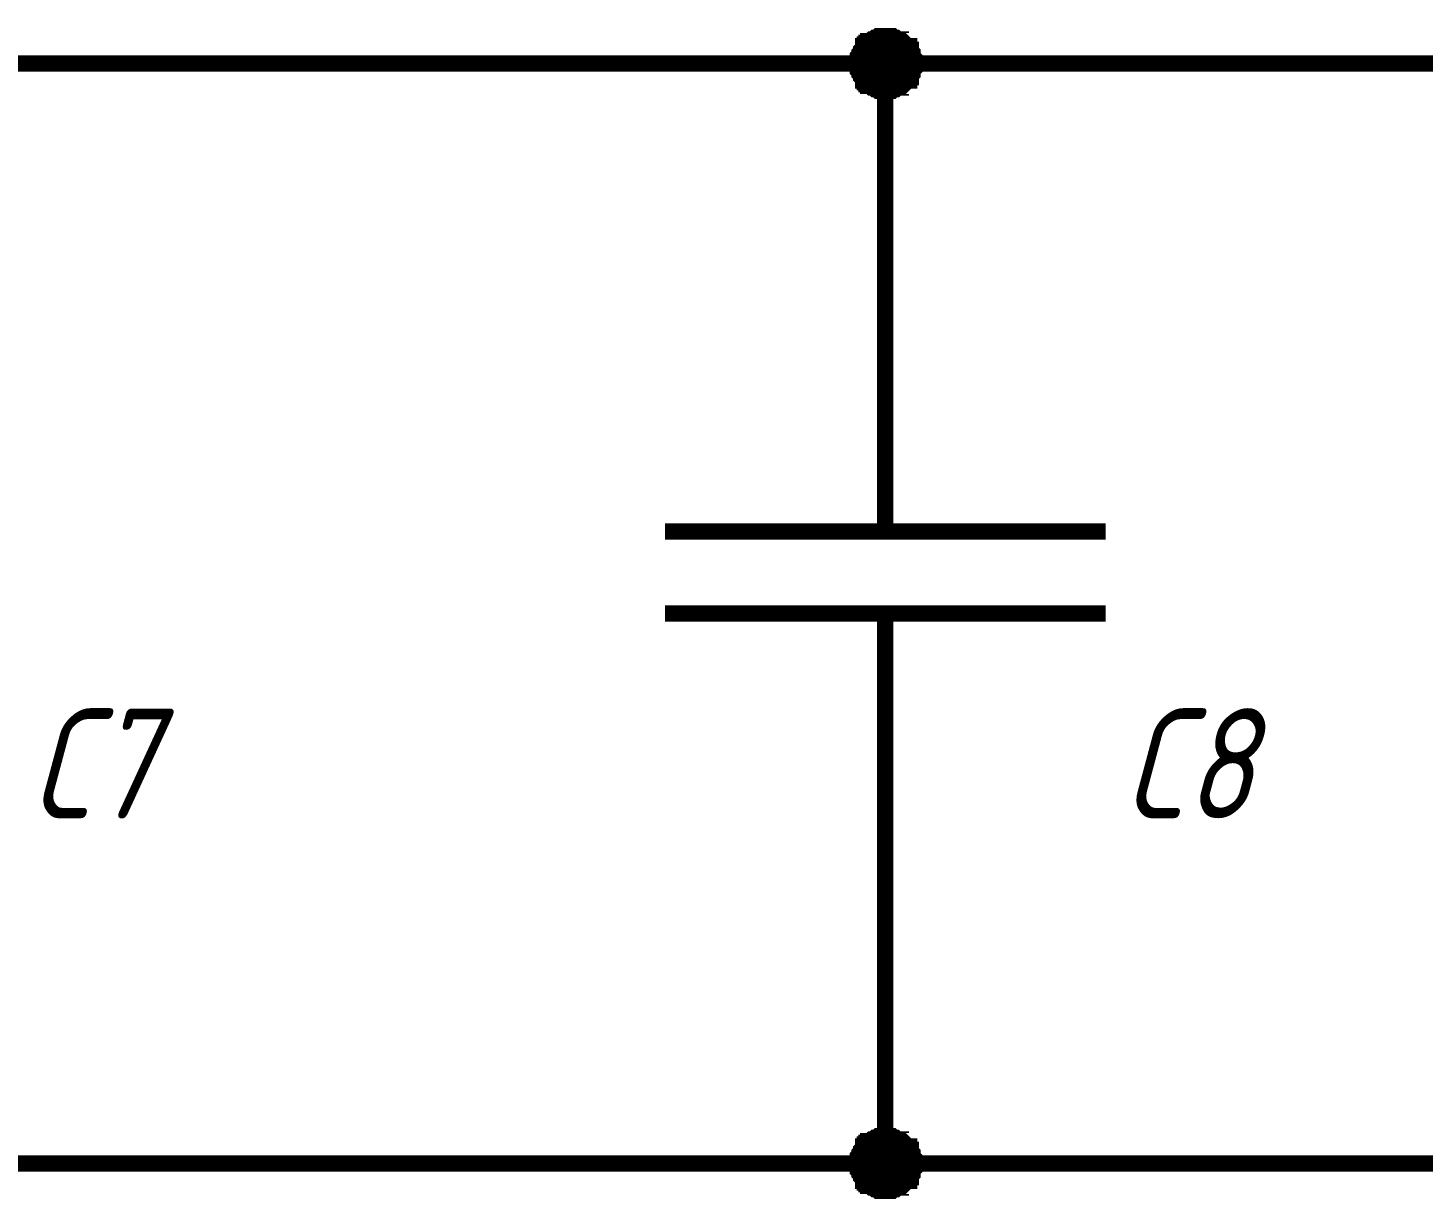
# Model space of a CAD drawing. Extents: x 196 to 1101, y 70 to 664.
# Drawn here: x 486.44 to 511.81, y 125.52 to 146.82 of the extents above; entities that cross this region are included whole.
import ezdxf

# ---------------------------------------------------------------- set-up
doc = ezdxf.new("R2010")
doc.units = 0
doc.header["$MEASUREMENT"] = 0
doc.layers.add('Sheet', color=255, linetype='CONTINUOUS')
doc.styles.add('GOST type A0', font='', dxfattribs={"oblique": 15, "height": 3.5})
doc.styles.get('GOST type A0').set_extended_font_data('GOST type A')

msp = doc.modelspace()

# ---------------------------------------------------------------- linework, layer by layer
at = {"layer": 'Sheet', "const_width": 0.3}
for points in [[(501.534, 146.171), (501.534, 146.203), (501.534, 146.234), (501.534, 146.234), (501.534, 146.265), (501.534, 146.296), (501.565, 146.327), (501.565, 146.358), (501.565, 146.358), (501.596, 146.389), (501.596, 146.42), (501.596, 146.42), (501.627, 146.451), (501.627, 146.482), (501.658, 146.482), (501.658, 146.513), (501.689, 146.513), (501.689, 146.544), (501.72, 146.544), (501.72, 146.575), (501.751, 146.575), (501.782, 146.606), (501.782, 146.606), (501.813, 146.606), (501.844, 146.638), (501.844, 146.638), (501.875, 146.638), (501.906, 146.669), (501.937, 146.669), (501.968, 146.669), (501.968, 146.669), (501.999, 146.669), (502.03, 146.669)], [(501.534, 146.171), (501.534, 146.203), (501.534, 146.234), (501.534, 146.234), (501.534, 146.265), (501.534, 146.296), (501.565, 146.327), (501.565, 146.358), (501.565, 146.358), (501.596, 146.389), (501.596, 146.42), (501.596, 146.42), (501.627, 146.451), (501.627, 146.482), (501.658, 146.482), (501.658, 146.513), (501.689, 146.513), (501.689, 146.544), (501.72, 146.544), (501.72, 146.575), (501.751, 146.575), (501.782, 146.606), (501.782, 146.606), (501.813, 146.606), (501.844, 146.638), (501.844, 146.638), (501.875, 146.638), (501.906, 146.669), (501.937, 146.669), (501.968, 146.669), (501.968, 146.669), (501.999, 146.669), (502.03, 146.669)], [(501.534, 146.171), (501.534, 146.203), (501.534, 146.234), (501.534, 146.234), (501.534, 146.265), (501.534, 146.296), (501.565, 146.327), (501.565, 146.358), (501.565, 146.358), (501.596, 146.389), (501.596, 146.42), (501.596, 146.42), (501.627, 146.451), (501.627, 146.482), (501.658, 146.482), (501.658, 146.513), (501.689, 146.513), (501.689, 146.544), (501.72, 146.544), (501.72, 146.575), (501.751, 146.575), (501.782, 146.606), (501.782, 146.606), (501.813, 146.606), (501.844, 146.638), (501.844, 146.638), (501.875, 146.638), (501.906, 146.669), (501.937, 146.669), (501.968, 146.669), (501.968, 146.669), (501.999, 146.669), (502.03, 146.669)], [(501.534, 146.171), (501.534, 146.203), (501.534, 146.234), (501.534, 146.234), (501.534, 146.265), (501.534, 146.296), (501.565, 146.327), (501.565, 146.358), (501.565, 146.358), (501.596, 146.389), (501.596, 146.42), (501.596, 146.42), (501.627, 146.451), (501.627, 146.482), (501.658, 146.482), (501.658, 146.513), (501.689, 146.513), (501.689, 146.544), (501.72, 146.544), (501.72, 146.575), (501.751, 146.575), (501.782, 146.606), (501.782, 146.606), (501.813, 146.606), (501.844, 146.638), (501.844, 146.638), (501.875, 146.638), (501.906, 146.669), (501.937, 146.669), (501.968, 146.669), (501.968, 146.669), (501.999, 146.669), (502.03, 146.669)], [(501.534, 146.171), (501.534, 146.203), (501.534, 146.234), (501.534, 146.234), (501.534, 146.265), (501.534, 146.296), (501.565, 146.327), (501.565, 146.358), (501.565, 146.358), (501.596, 146.389), (501.596, 146.42), (501.596, 146.42), (501.627, 146.451), (501.627, 146.482), (501.658, 146.482), (501.658, 146.513), (501.689, 146.513), (501.689, 146.544), (501.72, 146.544), (501.72, 146.575), (501.751, 146.575), (501.782, 146.606), (501.782, 146.606), (501.813, 146.606), (501.844, 146.638), (501.844, 146.638), (501.875, 146.638), (501.906, 146.669), (501.937, 146.669), (501.968, 146.669), (501.968, 146.669), (501.999, 146.669), (502.03, 146.669)], [(501.534, 146.171), (501.534, 146.203), (501.534, 146.234), (501.534, 146.234), (501.534, 146.265), (501.534, 146.296), (501.565, 146.327), (501.565, 146.358), (501.565, 146.358), (501.596, 146.389), (501.596, 146.42), (501.596, 146.42), (501.627, 146.451), (501.627, 146.482), (501.658, 146.482), (501.658, 146.513), (501.689, 146.513), (501.689, 146.544), (501.72, 146.544), (501.72, 146.575), (501.751, 146.575), (501.782, 146.606), (501.782, 146.606), (501.813, 146.606), (501.844, 146.638), (501.844, 146.638), (501.875, 146.638), (501.906, 146.669), (501.937, 146.669), (501.968, 146.669), (501.968, 146.669), (501.999, 146.669), (502.03, 146.669)], [(501.534, 146.171), (501.534, 146.203), (501.534, 146.234), (501.534, 146.234), (501.534, 146.265), (501.534, 146.296), (501.565, 146.327), (501.565, 146.358), (501.565, 146.358), (501.596, 146.389), (501.596, 146.42), (501.596, 146.42), (501.627, 146.451), (501.627, 146.482), (501.658, 146.482), (501.658, 146.513), (501.689, 146.513), (501.689, 146.544), (501.72, 146.544), (501.72, 146.575), (501.751, 146.575), (501.782, 146.606), (501.782, 146.606), (501.813, 146.606), (501.844, 146.638), (501.844, 146.638), (501.875, 146.638), (501.906, 146.669), (501.937, 146.669), (501.968, 146.669), (501.968, 146.669), (501.999, 146.669), (502.03, 146.669)], [(501.534, 146.171), (501.534, 146.203), (501.534, 146.234), (501.534, 146.234), (501.534, 146.265), (501.534, 146.296), (501.565, 146.327), (501.565, 146.358), (501.565, 146.358), (501.596, 146.389), (501.596, 146.42), (501.596, 146.42), (501.627, 146.451), (501.627, 146.482), (501.658, 146.482), (501.658, 146.513), (501.689, 146.513), (501.689, 146.544), (501.72, 146.544), (501.72, 146.575), (501.751, 146.575), (501.782, 146.606), (501.782, 146.606), (501.813, 146.606), (501.844, 146.638), (501.844, 146.638), (501.875, 146.638), (501.906, 146.669), (501.937, 146.669), (501.968, 146.669), (501.968, 146.669), (501.999, 146.669), (502.03, 146.669)], [(502.03, 146.669), (502.03, 146.669)], [(502.03, 146.669), (502.061, 146.669), (502.093, 146.669), (502.093, 146.669), (502.124, 146.669), (502.155, 146.669), (502.186, 146.638), (502.217, 146.638), (502.217, 146.638), (502.248, 146.606), (502.279, 146.606), (502.31, 146.606), (502.31, 146.575), (502.341, 146.575), (502.372, 146.544), (502.372, 146.544), (502.403, 146.513), (502.403, 146.513), (502.434, 146.482), (502.465, 146.482), (502.465, 146.451), (502.465, 146.42), (502.496, 146.42), (502.496, 146.389), (502.527, 146.358), (502.527, 146.358), (502.527, 146.327), (502.527, 146.296), (502.558, 146.265), (502.558, 146.234), (502.558, 146.234), (502.558, 146.203), (502.558, 146.171)], [(502.03, 146.669), (502.03, 146.669)], [(502.03, 146.669), (502.061, 146.669), (502.093, 146.669), (502.093, 146.669), (502.124, 146.669), (502.155, 146.669), (502.186, 146.638), (502.217, 146.638), (502.217, 146.638), (502.248, 146.606), (502.279, 146.606), (502.31, 146.606), (502.31, 146.575), (502.341, 146.575), (502.372, 146.544), (502.372, 146.544), (502.403, 146.513), (502.403, 146.513), (502.434, 146.482), (502.465, 146.482), (502.465, 146.451), (502.465, 146.42), (502.496, 146.42), (502.496, 146.389), (502.527, 146.358), (502.527, 146.358), (502.527, 146.327), (502.527, 146.296), (502.558, 146.265), (502.558, 146.234), (502.558, 146.234), (502.558, 146.203), (502.558, 146.171)], [(502.03, 146.669), (502.03, 146.669)], [(502.03, 146.669), (502.061, 146.669), (502.093, 146.669), (502.093, 146.669), (502.124, 146.669), (502.155, 146.669), (502.186, 146.638), (502.217, 146.638), (502.217, 146.638), (502.248, 146.606), (502.279, 146.606), (502.31, 146.606), (502.31, 146.575), (502.341, 146.575), (502.372, 146.544), (502.372, 146.544), (502.403, 146.513), (502.403, 146.513), (502.434, 146.482), (502.465, 146.482), (502.465, 146.451), (502.465, 146.42), (502.496, 146.42), (502.496, 146.389), (502.527, 146.358), (502.527, 146.358), (502.527, 146.327), (502.527, 146.296), (502.558, 146.265), (502.558, 146.234), (502.558, 146.234), (502.558, 146.203), (502.558, 146.171)], [(502.03, 146.669), (502.03, 146.669)], [(502.03, 146.669), (502.061, 146.669), (502.093, 146.669), (502.093, 146.669), (502.124, 146.669), (502.155, 146.669), (502.186, 146.638), (502.217, 146.638), (502.217, 146.638), (502.248, 146.606), (502.279, 146.606), (502.31, 146.606), (502.31, 146.575), (502.341, 146.575), (502.372, 146.544), (502.372, 146.544), (502.403, 146.513), (502.403, 146.513), (502.434, 146.482), (502.465, 146.482), (502.465, 146.451), (502.465, 146.42), (502.496, 146.42), (502.496, 146.389), (502.527, 146.358), (502.527, 146.358), (502.527, 146.327), (502.527, 146.296), (502.558, 146.265), (502.558, 146.234), (502.558, 146.234), (502.558, 146.203), (502.558, 146.171)], [(502.03, 146.669), (502.03, 146.669)], [(502.03, 146.669), (502.061, 146.669), (502.093, 146.669), (502.093, 146.669), (502.124, 146.669), (502.155, 146.669), (502.186, 146.638), (502.217, 146.638), (502.217, 146.638), (502.248, 146.606), (502.279, 146.606), (502.31, 146.606), (502.31, 146.575), (502.341, 146.575), (502.372, 146.544), (502.372, 146.544), (502.403, 146.513), (502.403, 146.513), (502.434, 146.482), (502.465, 146.482), (502.465, 146.451), (502.465, 146.42), (502.496, 146.42), (502.496, 146.389), (502.527, 146.358), (502.527, 146.358), (502.527, 146.327), (502.527, 146.296), (502.558, 146.265), (502.558, 146.234), (502.558, 146.234), (502.558, 146.203), (502.558, 146.171)], [(502.03, 146.669), (502.03, 146.669)], [(502.03, 146.669), (502.061, 146.669), (502.093, 146.669), (502.093, 146.669), (502.124, 146.669), (502.155, 146.669), (502.186, 146.638), (502.217, 146.638), (502.217, 146.638), (502.248, 146.606), (502.279, 146.606), (502.31, 146.606), (502.31, 146.575), (502.341, 146.575), (502.372, 146.544), (502.372, 146.544), (502.403, 146.513), (502.403, 146.513), (502.434, 146.482), (502.465, 146.482), (502.465, 146.451), (502.465, 146.42), (502.496, 146.42), (502.496, 146.389), (502.527, 146.358), (502.527, 146.358), (502.527, 146.327), (502.527, 146.296), (502.558, 146.265), (502.558, 146.234), (502.558, 146.234), (502.558, 146.203), (502.558, 146.171)], [(502.03, 146.669), (502.03, 146.669)], [(502.03, 146.669), (502.061, 146.669), (502.093, 146.669), (502.093, 146.669), (502.124, 146.669), (502.155, 146.669), (502.186, 146.638), (502.217, 146.638), (502.217, 146.638), (502.248, 146.606), (502.279, 146.606), (502.31, 146.606), (502.31, 146.575), (502.341, 146.575), (502.372, 146.544), (502.372, 146.544), (502.403, 146.513), (502.403, 146.513), (502.434, 146.482), (502.465, 146.482), (502.465, 146.451), (502.465, 146.42), (502.496, 146.42), (502.496, 146.389), (502.527, 146.358), (502.527, 146.358), (502.527, 146.327), (502.527, 146.296), (502.558, 146.265), (502.558, 146.234), (502.558, 146.234), (502.558, 146.203), (502.558, 146.171)], [(502.03, 146.669), (502.03, 146.669)], [(502.03, 146.669), (502.061, 146.669), (502.093, 146.669), (502.093, 146.669), (502.124, 146.669), (502.155, 146.669), (502.186, 146.638), (502.217, 146.638), (502.217, 146.638), (502.248, 146.606), (502.279, 146.606), (502.31, 146.606), (502.31, 146.575), (502.341, 146.575), (502.372, 146.544), (502.372, 146.544), (502.403, 146.513), (502.403, 146.513), (502.434, 146.482), (502.465, 146.482), (502.465, 146.451), (502.465, 146.42), (502.496, 146.42), (502.496, 146.389), (502.527, 146.358), (502.527, 146.358), (502.527, 146.327), (502.527, 146.296), (502.558, 146.265), (502.558, 146.234), (502.558, 146.234), (502.558, 146.203), (502.558, 146.171)], [(414.576, 146.171), (442.061, 146.171), (462.061, 146.171), (482.03, 146.171), (502.03, 146.171), (522.031, 146.171), (537.031, 146.171)], [(502.03, 145.674), (501.999, 145.674), (501.968, 145.674), (501.968, 145.674), (501.937, 145.674), (501.906, 145.674), (501.875, 145.705), (501.844, 145.705), (501.844, 145.705), (501.813, 145.737), (501.782, 145.737), (501.782, 145.737), (501.751, 145.768), (501.72, 145.768), (501.72, 145.799), (501.689, 145.799), (501.689, 145.83), (501.658, 145.83), (501.658, 145.861), (501.627, 145.861), (501.627, 145.892), (501.596, 145.923), (501.596, 145.923), (501.596, 145.954), (501.565, 145.985), (501.565, 145.985), (501.565, 146.016), (501.534, 146.047), (501.534, 146.078), (501.534, 146.109), (501.534, 146.109), (501.534, 146.14), (501.534, 146.171)], [(501.534, 146.171), (501.534, 146.171)], [(502.03, 145.674), (501.999, 145.674), (501.968, 145.674), (501.968, 145.674), (501.937, 145.674), (501.906, 145.674), (501.875, 145.705), (501.844, 145.705), (501.844, 145.705), (501.813, 145.737), (501.782, 145.737), (501.782, 145.737), (501.751, 145.768), (501.72, 145.768), (501.72, 145.799), (501.689, 145.799), (501.689, 145.83), (501.658, 145.83), (501.658, 145.861), (501.627, 145.861), (501.627, 145.892), (501.596, 145.923), (501.596, 145.923), (501.596, 145.954), (501.565, 145.985), (501.565, 145.985), (501.565, 146.016), (501.534, 146.047), (501.534, 146.078), (501.534, 146.109), (501.534, 146.109), (501.534, 146.14), (501.534, 146.171)], [(501.534, 146.171), (501.534, 146.171)], [(502.03, 145.674), (501.999, 145.674), (501.968, 145.674), (501.968, 145.674), (501.937, 145.674), (501.906, 145.674), (501.875, 145.705), (501.844, 145.705), (501.844, 145.705), (501.813, 145.737), (501.782, 145.737), (501.782, 145.737), (501.751, 145.768), (501.72, 145.768), (501.72, 145.799), (501.689, 145.799), (501.689, 145.83), (501.658, 145.83), (501.658, 145.861), (501.627, 145.861), (501.627, 145.892), (501.596, 145.923), (501.596, 145.923), (501.596, 145.954), (501.565, 145.985), (501.565, 145.985), (501.565, 146.016), (501.534, 146.047), (501.534, 146.078), (501.534, 146.109), (501.534, 146.109), (501.534, 146.14), (501.534, 146.171)], [(501.534, 146.171), (501.534, 146.171)], [(502.03, 145.674), (501.999, 145.674), (501.968, 145.674), (501.968, 145.674), (501.937, 145.674), (501.906, 145.674), (501.875, 145.705), (501.844, 145.705), (501.844, 145.705), (501.813, 145.737), (501.782, 145.737), (501.782, 145.737), (501.751, 145.768), (501.72, 145.768), (501.72, 145.799), (501.689, 145.799), (501.689, 145.83), (501.658, 145.83), (501.658, 145.861), (501.627, 145.861), (501.627, 145.892), (501.596, 145.923), (501.596, 145.923), (501.596, 145.954), (501.565, 145.985), (501.565, 145.985), (501.565, 146.016), (501.534, 146.047), (501.534, 146.078), (501.534, 146.109), (501.534, 146.109), (501.534, 146.14), (501.534, 146.171)], [(501.534, 146.171), (501.534, 146.171)], [(502.03, 145.674), (501.999, 145.674), (501.968, 145.674), (501.968, 145.674), (501.937, 145.674), (501.906, 145.674), (501.875, 145.705), (501.844, 145.705), (501.844, 145.705), (501.813, 145.737), (501.782, 145.737), (501.782, 145.737), (501.751, 145.768), (501.72, 145.768), (501.72, 145.799), (501.689, 145.799), (501.689, 145.83), (501.658, 145.83), (501.658, 145.861), (501.627, 145.861), (501.627, 145.892), (501.596, 145.923), (501.596, 145.923), (501.596, 145.954), (501.565, 145.985), (501.565, 145.985), (501.565, 146.016), (501.534, 146.047), (501.534, 146.078), (501.534, 146.109), (501.534, 146.109), (501.534, 146.14), (501.534, 146.171)], [(501.534, 146.171), (501.534, 146.171)], [(502.03, 145.674), (501.999, 145.674), (501.968, 145.674), (501.968, 145.674), (501.937, 145.674), (501.906, 145.674), (501.875, 145.705), (501.844, 145.705), (501.844, 145.705), (501.813, 145.737), (501.782, 145.737), (501.782, 145.737), (501.751, 145.768), (501.72, 145.768), (501.72, 145.799), (501.689, 145.799), (501.689, 145.83), (501.658, 145.83), (501.658, 145.861), (501.627, 145.861), (501.627, 145.892), (501.596, 145.923), (501.596, 145.923), (501.596, 145.954), (501.565, 145.985), (501.565, 145.985), (501.565, 146.016), (501.534, 146.047), (501.534, 146.078), (501.534, 146.109), (501.534, 146.109), (501.534, 146.14), (501.534, 146.171)], [(501.534, 146.171), (501.534, 146.171)], [(502.03, 145.674), (501.999, 145.674), (501.968, 145.674), (501.968, 145.674), (501.937, 145.674), (501.906, 145.674), (501.875, 145.705), (501.844, 145.705), (501.844, 145.705), (501.813, 145.737), (501.782, 145.737), (501.782, 145.737), (501.751, 145.768), (501.72, 145.768), (501.72, 145.799), (501.689, 145.799), (501.689, 145.83), (501.658, 145.83), (501.658, 145.861), (501.627, 145.861), (501.627, 145.892), (501.596, 145.923), (501.596, 145.923), (501.596, 145.954), (501.565, 145.985), (501.565, 145.985), (501.565, 146.016), (501.534, 146.047), (501.534, 146.078), (501.534, 146.109), (501.534, 146.109), (501.534, 146.14), (501.534, 146.171)], [(501.534, 146.171), (501.534, 146.171)], [(502.03, 145.674), (501.999, 145.674), (501.968, 145.674), (501.968, 145.674), (501.937, 145.674), (501.906, 145.674), (501.875, 145.705), (501.844, 145.705), (501.844, 145.705), (501.813, 145.737), (501.782, 145.737), (501.782, 145.737), (501.751, 145.768), (501.72, 145.768), (501.72, 145.799), (501.689, 145.799), (501.689, 145.83), (501.658, 145.83), (501.658, 145.861), (501.627, 145.861), (501.627, 145.892), (501.596, 145.923), (501.596, 145.923), (501.596, 145.954), (501.565, 145.985), (501.565, 145.985), (501.565, 146.016), (501.534, 146.047), (501.534, 146.078), (501.534, 146.109), (501.534, 146.109), (501.534, 146.14), (501.534, 146.171)], [(501.534, 146.171), (501.534, 146.171)], [(502.558, 146.171), (502.558, 146.14), (502.558, 146.109), (502.558, 146.109), (502.558, 146.078), (502.527, 146.047), (502.527, 146.016), (502.527, 145.985), (502.527, 145.985), (502.496, 145.954), (502.496, 145.923), (502.465, 145.923), (502.465, 145.892), (502.465, 145.861), (502.434, 145.861), (502.403, 145.83), (502.403, 145.83), (502.372, 145.799), (502.372, 145.799), (502.341, 145.768), (502.31, 145.768), (502.31, 145.737), (502.279, 145.737), (502.248, 145.737), (502.217, 145.705), (502.217, 145.705), (502.186, 145.705), (502.155, 145.674), (502.124, 145.674), (502.093, 145.674), (502.093, 145.674), (502.061, 145.674), (502.03, 145.674)], [(502.558, 146.171), (502.558, 146.14), (502.558, 146.109), (502.558, 146.109), (502.558, 146.078), (502.527, 146.047), (502.527, 146.016), (502.527, 145.985), (502.527, 145.985), (502.496, 145.954), (502.496, 145.923), (502.465, 145.923), (502.465, 145.892), (502.465, 145.861), (502.434, 145.861), (502.403, 145.83), (502.403, 145.83), (502.372, 145.799), (502.372, 145.799), (502.341, 145.768), (502.31, 145.768), (502.31, 145.737), (502.279, 145.737), (502.248, 145.737), (502.217, 145.705), (502.217, 145.705), (502.186, 145.705), (502.155, 145.674), (502.124, 145.674), (502.093, 145.674), (502.093, 145.674), (502.061, 145.674), (502.03, 145.674)], [(502.03, 140.176), (502.03, 146.171), (502.03, 146.171)], [(502.558, 146.171), (502.558, 146.14), (502.558, 146.109), (502.558, 146.109), (502.558, 146.078), (502.527, 146.047), (502.527, 146.016), (502.527, 145.985), (502.527, 145.985), (502.496, 145.954), (502.496, 145.923), (502.465, 145.923), (502.465, 145.892), (502.465, 145.861), (502.434, 145.861), (502.403, 145.83), (502.403, 145.83), (502.372, 145.799), (502.372, 145.799), (502.341, 145.768), (502.31, 145.768), (502.31, 145.737), (502.279, 145.737), (502.248, 145.737), (502.217, 145.705), (502.217, 145.705), (502.186, 145.705), (502.155, 145.674), (502.124, 145.674), (502.093, 145.674), (502.093, 145.674), (502.061, 145.674), (502.03, 145.674)], [(502.558, 146.171), (502.558, 146.14), (502.558, 146.109), (502.558, 146.109), (502.558, 146.078), (502.527, 146.047), (502.527, 146.016), (502.527, 145.985), (502.527, 145.985), (502.496, 145.954), (502.496, 145.923), (502.465, 145.923), (502.465, 145.892), (502.465, 145.861), (502.434, 145.861), (502.403, 145.83), (502.403, 145.83), (502.372, 145.799), (502.372, 145.799), (502.341, 145.768), (502.31, 145.768), (502.31, 145.737), (502.279, 145.737), (502.248, 145.737), (502.217, 145.705), (502.217, 145.705), (502.186, 145.705), (502.155, 145.674), (502.124, 145.674), (502.093, 145.674), (502.093, 145.674), (502.061, 145.674), (502.03, 145.674)], [(502.558, 146.171), (502.558, 146.14), (502.558, 146.109), (502.558, 146.109), (502.558, 146.078), (502.527, 146.047), (502.527, 146.016), (502.527, 145.985), (502.527, 145.985), (502.496, 145.954), (502.496, 145.923), (502.465, 145.923), (502.465, 145.892), (502.465, 145.861), (502.434, 145.861), (502.403, 145.83), (502.403, 145.83), (502.372, 145.799), (502.372, 145.799), (502.341, 145.768), (502.31, 145.768), (502.31, 145.737), (502.279, 145.737), (502.248, 145.737), (502.217, 145.705), (502.217, 145.705), (502.186, 145.705), (502.155, 145.674), (502.124, 145.674), (502.093, 145.674), (502.093, 145.674), (502.061, 145.674), (502.03, 145.674)], [(502.558, 146.171), (502.558, 146.14), (502.558, 146.109), (502.558, 146.109), (502.558, 146.078), (502.527, 146.047), (502.527, 146.016), (502.527, 145.985), (502.527, 145.985), (502.496, 145.954), (502.496, 145.923), (502.465, 145.923), (502.465, 145.892), (502.465, 145.861), (502.434, 145.861), (502.403, 145.83), (502.403, 145.83), (502.372, 145.799), (502.372, 145.799), (502.341, 145.768), (502.31, 145.768), (502.31, 145.737), (502.279, 145.737), (502.248, 145.737), (502.217, 145.705), (502.217, 145.705), (502.186, 145.705), (502.155, 145.674), (502.124, 145.674), (502.093, 145.674), (502.093, 145.674), (502.061, 145.674), (502.03, 145.674)], [(502.558, 146.171), (502.558, 146.14), (502.558, 146.109), (502.558, 146.109), (502.558, 146.078), (502.527, 146.047), (502.527, 146.016), (502.527, 145.985), (502.527, 145.985), (502.496, 145.954), (502.496, 145.923), (502.465, 145.923), (502.465, 145.892), (502.465, 145.861), (502.434, 145.861), (502.403, 145.83), (502.403, 145.83), (502.372, 145.799), (502.372, 145.799), (502.341, 145.768), (502.31, 145.768), (502.31, 145.737), (502.279, 145.737), (502.248, 145.737), (502.217, 145.705), (502.217, 145.705), (502.186, 145.705), (502.155, 145.674), (502.124, 145.674), (502.093, 145.674), (502.093, 145.674), (502.061, 145.674), (502.03, 145.674)], [(502.558, 146.171), (502.558, 146.14), (502.558, 146.109), (502.558, 146.109), (502.558, 146.078), (502.527, 146.047), (502.527, 146.016), (502.527, 145.985), (502.527, 145.985), (502.496, 145.954), (502.496, 145.923), (502.465, 145.923), (502.465, 145.892), (502.465, 145.861), (502.434, 145.861), (502.403, 145.83), (502.403, 145.83), (502.372, 145.799), (502.372, 145.799), (502.341, 145.768), (502.31, 145.768), (502.31, 145.737), (502.279, 145.737), (502.248, 145.737), (502.217, 145.705), (502.217, 145.705), (502.186, 145.705), (502.155, 145.674), (502.124, 145.674), (502.093, 145.674), (502.093, 145.674), (502.061, 145.674), (502.03, 145.674)], [(502.558, 146.171), (502.558, 146.171), (502.558, 146.171), (502.558, 146.171), (502.558, 146.171), (502.558, 146.171), (502.558, 146.171), (502.558, 146.171), (502.558, 146.171), (502.558, 146.171), (502.558, 146.171), (502.558, 146.171), (502.558, 146.171), (502.558, 146.171), (502.558, 146.171), (502.558, 146.171), (502.558, 146.171), (502.558, 146.171), (502.558, 146.171), (502.558, 146.171), (502.558, 146.171), (502.558, 146.171), (502.558, 146.171), (502.558, 146.171), (502.558, 146.171), (502.558, 146.171), (502.558, 146.171), (502.558, 146.171), (502.558, 146.171), (502.558, 146.171), (502.558, 146.171), (502.558, 146.171), (502.558, 146.171)], [(502.558, 146.171), (502.558, 146.171)], [(502.558, 146.171), (502.558, 146.171), (502.558, 146.171), (502.558, 146.171), (502.558, 146.171), (502.558, 146.171), (502.558, 146.171), (502.558, 146.171), (502.558, 146.171), (502.558, 146.171), (502.558, 146.171), (502.558, 146.171), (502.558, 146.171), (502.558, 146.171), (502.558, 146.171), (502.558, 146.171), (502.558, 146.171), (502.558, 146.171), (502.558, 146.171), (502.558, 146.171), (502.558, 146.171), (502.558, 146.171), (502.558, 146.171), (502.558, 146.171), (502.558, 146.171), (502.558, 146.171), (502.558, 146.171), (502.558, 146.171), (502.558, 146.171), (502.558, 146.171), (502.558, 146.171), (502.558, 146.171), (502.558, 146.171)], [(502.558, 146.171), (502.558, 146.171)], [(502.558, 146.171), (502.558, 146.171), (502.558, 146.171), (502.558, 146.171), (502.558, 146.171), (502.558, 146.171), (502.558, 146.171), (502.558, 146.171), (502.558, 146.171), (502.558, 146.171), (502.558, 146.171), (502.558, 146.171), (502.558, 146.171), (502.558, 146.171), (502.558, 146.171), (502.558, 146.171), (502.558, 146.171), (502.558, 146.171), (502.558, 146.171), (502.558, 146.171), (502.558, 146.171), (502.558, 146.171), (502.558, 146.171), (502.558, 146.171), (502.558, 146.171), (502.558, 146.171), (502.558, 146.171), (502.558, 146.171), (502.558, 146.171), (502.558, 146.171), (502.558, 146.171), (502.558, 146.171), (502.558, 146.171)], [(502.558, 146.171), (502.558, 146.171)], [(502.558, 146.171), (502.558, 146.171), (502.558, 146.171), (502.558, 146.171), (502.558, 146.171), (502.558, 146.171), (502.558, 146.171), (502.558, 146.171), (502.558, 146.171), (502.558, 146.171), (502.558, 146.171), (502.558, 146.171), (502.558, 146.171), (502.558, 146.171), (502.558, 146.171), (502.558, 146.171), (502.558, 146.171), (502.558, 146.171), (502.558, 146.171), (502.558, 146.171), (502.558, 146.171), (502.558, 146.171), (502.558, 146.171), (502.558, 146.171), (502.558, 146.171), (502.558, 146.171), (502.558, 146.171), (502.558, 146.171), (502.558, 146.171), (502.558, 146.171), (502.558, 146.171), (502.558, 146.171), (502.558, 146.171)], [(502.558, 146.171), (502.558, 146.171)], [(502.558, 146.171), (502.558, 146.171), (502.558, 146.171), (502.558, 146.171), (502.558, 146.171), (502.558, 146.171), (502.558, 146.171), (502.558, 146.171), (502.558, 146.171), (502.558, 146.171), (502.558, 146.171), (502.558, 146.171), (502.558, 146.171), (502.558, 146.171), (502.558, 146.171), (502.558, 146.171), (502.558, 146.171), (502.558, 146.171), (502.558, 146.171), (502.558, 146.171), (502.558, 146.171), (502.558, 146.171), (502.558, 146.171), (502.558, 146.171), (502.558, 146.171), (502.558, 146.171), (502.558, 146.171), (502.558, 146.171), (502.558, 146.171), (502.558, 146.171), (502.558, 146.171), (502.558, 146.171), (502.558, 146.171)], [(502.558, 146.171), (502.558, 146.171)], [(502.558, 146.171), (502.558, 146.171), (502.558, 146.171), (502.558, 146.171), (502.558, 146.171), (502.558, 146.171), (502.558, 146.171), (502.558, 146.171), (502.558, 146.171), (502.558, 146.171), (502.558, 146.171), (502.558, 146.171), (502.558, 146.171), (502.558, 146.171), (502.558, 146.171), (502.558, 146.171), (502.558, 146.171), (502.558, 146.171), (502.558, 146.171), (502.558, 146.171), (502.558, 146.171), (502.558, 146.171), (502.558, 146.171), (502.558, 146.171), (502.558, 146.171), (502.558, 146.171), (502.558, 146.171), (502.558, 146.171), (502.558, 146.171), (502.558, 146.171), (502.558, 146.171), (502.558, 146.171), (502.558, 146.171)], [(502.558, 146.171), (502.558, 146.171)], [(502.558, 146.171), (502.558, 146.171), (502.558, 146.171), (502.558, 146.171), (502.558, 146.171), (502.558, 146.171), (502.558, 146.171), (502.558, 146.171), (502.558, 146.171), (502.558, 146.171), (502.558, 146.171), (502.558, 146.171), (502.558, 146.171), (502.558, 146.171), (502.558, 146.171), (502.558, 146.171), (502.558, 146.171), (502.558, 146.171), (502.558, 146.171), (502.558, 146.171), (502.558, 146.171), (502.558, 146.171), (502.558, 146.171), (502.558, 146.171), (502.558, 146.171), (502.558, 146.171), (502.558, 146.171), (502.558, 146.171), (502.558, 146.171), (502.558, 146.171), (502.558, 146.171), (502.558, 146.171), (502.558, 146.171)], [(502.558, 146.171), (502.558, 146.171)], [(502.558, 146.171), (502.558, 146.171), (502.558, 146.171), (502.558, 146.171), (502.558, 146.171), (502.558, 146.171), (502.558, 146.171), (502.558, 146.171), (502.558, 146.171), (502.558, 146.171), (502.558, 146.171), (502.558, 146.171), (502.558, 146.171), (502.558, 146.171), (502.558, 146.171), (502.558, 146.171), (502.558, 146.171), (502.558, 146.171), (502.558, 146.171), (502.558, 146.171), (502.558, 146.171), (502.558, 146.171), (502.558, 146.171), (502.558, 146.171), (502.558, 146.171), (502.558, 146.171), (502.558, 146.171), (502.558, 146.171), (502.558, 146.171), (502.558, 146.171), (502.558, 146.171), (502.558, 146.171), (502.558, 146.171)], [(502.558, 146.171), (502.558, 146.171)], [(502.03, 137.659), (502.03, 140.176)], [(498.024, 137.659), (506.037, 137.659)], [(498.024, 136.168), (506.037, 136.168)], [(502.03, 136.168), (502.03, 133.683)], [(462.061, 126.164), (482.03, 126.164), (502.03, 126.164), (522.031, 126.164), (522.031, 133.683)], [(502.03, 133.683), (502.03, 126.164)], [(501.534, 126.164), (501.534, 126.195), (501.534, 126.227), (501.534, 126.227), (501.534, 126.258), (501.534, 126.289), (501.565, 126.32), (501.565, 126.351), (501.565, 126.351), (501.596, 126.382), (501.596, 126.413), (501.596, 126.413), (501.627, 126.444), (501.627, 126.475), (501.658, 126.475), (501.658, 126.506), (501.689, 126.506), (501.689, 126.537), (501.72, 126.537), (501.72, 126.568), (501.751, 126.568), (501.782, 126.599), (501.782, 126.599), (501.813, 126.599), (501.844, 126.63), (501.844, 126.63), (501.875, 126.63), (501.906, 126.661), (501.937, 126.661), (501.968, 126.661), (501.968, 126.661), (501.999, 126.661), (502.03, 126.661)], [(501.534, 126.164), (501.534, 126.195), (501.534, 126.227), (501.534, 126.227), (501.534, 126.258), (501.534, 126.289), (501.565, 126.32), (501.565, 126.351), (501.565, 126.351), (501.596, 126.382), (501.596, 126.413), (501.596, 126.413), (501.627, 126.444), (501.627, 126.475), (501.658, 126.475), (501.658, 126.506), (501.689, 126.506), (501.689, 126.537), (501.72, 126.537), (501.72, 126.568), (501.751, 126.568), (501.782, 126.599), (501.782, 126.599), (501.813, 126.599), (501.844, 126.63), (501.844, 126.63), (501.875, 126.63), (501.906, 126.661), (501.937, 126.661), (501.968, 126.661), (501.968, 126.661), (501.999, 126.661), (502.03, 126.661)], [(501.534, 126.164), (501.534, 126.195), (501.534, 126.227), (501.534, 126.227), (501.534, 126.258), (501.534, 126.289), (501.565, 126.32), (501.565, 126.351), (501.565, 126.351), (501.596, 126.382), (501.596, 126.413), (501.596, 126.413), (501.627, 126.444), (501.627, 126.475), (501.658, 126.475), (501.658, 126.506), (501.689, 126.506), (501.689, 126.537), (501.72, 126.537), (501.72, 126.568), (501.751, 126.568), (501.782, 126.599), (501.782, 126.599), (501.813, 126.599), (501.844, 126.63), (501.844, 126.63), (501.875, 126.63), (501.906, 126.661), (501.937, 126.661), (501.968, 126.661), (501.968, 126.661), (501.999, 126.661), (502.03, 126.661)], [(501.534, 126.164), (501.534, 126.195), (501.534, 126.227), (501.534, 126.227), (501.534, 126.258), (501.534, 126.289), (501.565, 126.32), (501.565, 126.351), (501.565, 126.351), (501.596, 126.382), (501.596, 126.413), (501.596, 126.413), (501.627, 126.444), (501.627, 126.475), (501.658, 126.475), (501.658, 126.506), (501.689, 126.506), (501.689, 126.537), (501.72, 126.537), (501.72, 126.568), (501.751, 126.568), (501.782, 126.599), (501.782, 126.599), (501.813, 126.599), (501.844, 126.63), (501.844, 126.63), (501.875, 126.63), (501.906, 126.661), (501.937, 126.661), (501.968, 126.661), (501.968, 126.661), (501.999, 126.661), (502.03, 126.661)], [(501.534, 126.164), (501.534, 126.195), (501.534, 126.227), (501.534, 126.227), (501.534, 126.258), (501.534, 126.289), (501.565, 126.32), (501.565, 126.351), (501.565, 126.351), (501.596, 126.382), (501.596, 126.413), (501.596, 126.413), (501.627, 126.444), (501.627, 126.475), (501.658, 126.475), (501.658, 126.506), (501.689, 126.506), (501.689, 126.537), (501.72, 126.537), (501.72, 126.568), (501.751, 126.568), (501.782, 126.599), (501.782, 126.599), (501.813, 126.599), (501.844, 126.63), (501.844, 126.63), (501.875, 126.63), (501.906, 126.661), (501.937, 126.661), (501.968, 126.661), (501.968, 126.661), (501.999, 126.661), (502.03, 126.661)], [(501.534, 126.164), (501.534, 126.195), (501.534, 126.227), (501.534, 126.227), (501.534, 126.258), (501.534, 126.289), (501.565, 126.32), (501.565, 126.351), (501.565, 126.351), (501.596, 126.382), (501.596, 126.413), (501.596, 126.413), (501.627, 126.444), (501.627, 126.475), (501.658, 126.475), (501.658, 126.506), (501.689, 126.506), (501.689, 126.537), (501.72, 126.537), (501.72, 126.568), (501.751, 126.568), (501.782, 126.599), (501.782, 126.599), (501.813, 126.599), (501.844, 126.63), (501.844, 126.63), (501.875, 126.63), (501.906, 126.661), (501.937, 126.661), (501.968, 126.661), (501.968, 126.661), (501.999, 126.661), (502.03, 126.661)], [(501.534, 126.164), (501.534, 126.195), (501.534, 126.227), (501.534, 126.227), (501.534, 126.258), (501.534, 126.289), (501.565, 126.32), (501.565, 126.351), (501.565, 126.351), (501.596, 126.382), (501.596, 126.413), (501.596, 126.413), (501.627, 126.444), (501.627, 126.475), (501.658, 126.475), (501.658, 126.506), (501.689, 126.506), (501.689, 126.537), (501.72, 126.537), (501.72, 126.568), (501.751, 126.568), (501.782, 126.599), (501.782, 126.599), (501.813, 126.599), (501.844, 126.63), (501.844, 126.63), (501.875, 126.63), (501.906, 126.661), (501.937, 126.661), (501.968, 126.661), (501.968, 126.661), (501.999, 126.661), (502.03, 126.661)], [(501.534, 126.164), (501.534, 126.195), (501.534, 126.227), (501.534, 126.227), (501.534, 126.258), (501.534, 126.289), (501.565, 126.32), (501.565, 126.351), (501.565, 126.351), (501.596, 126.382), (501.596, 126.413), (501.596, 126.413), (501.627, 126.444), (501.627, 126.475), (501.658, 126.475), (501.658, 126.506), (501.689, 126.506), (501.689, 126.537), (501.72, 126.537), (501.72, 126.568), (501.751, 126.568), (501.782, 126.599), (501.782, 126.599), (501.813, 126.599), (501.844, 126.63), (501.844, 126.63), (501.875, 126.63), (501.906, 126.661), (501.937, 126.661), (501.968, 126.661), (501.968, 126.661), (501.999, 126.661), (502.03, 126.661)], [(502.03, 126.661), (502.03, 126.661)], [(502.03, 126.661), (502.061, 126.661), (502.093, 126.661), (502.093, 126.661), (502.124, 126.661), (502.155, 126.661), (502.186, 126.63), (502.217, 126.63), (502.217, 126.63), (502.248, 126.599), (502.279, 126.599), (502.31, 126.599), (502.31, 126.568), (502.341, 126.568), (502.372, 126.537), (502.372, 126.537), (502.403, 126.506), (502.403, 126.506), (502.434, 126.475), (502.465, 126.475), (502.465, 126.444), (502.465, 126.413), (502.496, 126.413), (502.496, 126.382), (502.527, 126.351), (502.527, 126.351), (502.527, 126.32), (502.527, 126.289), (502.558, 126.258), (502.558, 126.227), (502.558, 126.227), (502.558, 126.195), (502.558, 126.164)], [(502.03, 126.661), (502.03, 126.661)], [(502.03, 126.661), (502.061, 126.661), (502.093, 126.661), (502.093, 126.661), (502.124, 126.661), (502.155, 126.661), (502.186, 126.63), (502.217, 126.63), (502.217, 126.63), (502.248, 126.599), (502.279, 126.599), (502.31, 126.599), (502.31, 126.568), (502.341, 126.568), (502.372, 126.537), (502.372, 126.537), (502.403, 126.506), (502.403, 126.506), (502.434, 126.475), (502.465, 126.475), (502.465, 126.444), (502.465, 126.413), (502.496, 126.413), (502.496, 126.382), (502.527, 126.351), (502.527, 126.351), (502.527, 126.32), (502.527, 126.289), (502.558, 126.258), (502.558, 126.227), (502.558, 126.227), (502.558, 126.195), (502.558, 126.164)], [(502.03, 126.661), (502.03, 126.661)], [(502.03, 126.661), (502.061, 126.661), (502.093, 126.661), (502.093, 126.661), (502.124, 126.661), (502.155, 126.661), (502.186, 126.63), (502.217, 126.63), (502.217, 126.63), (502.248, 126.599), (502.279, 126.599), (502.31, 126.599), (502.31, 126.568), (502.341, 126.568), (502.372, 126.537), (502.372, 126.537), (502.403, 126.506), (502.403, 126.506), (502.434, 126.475), (502.465, 126.475), (502.465, 126.444), (502.465, 126.413), (502.496, 126.413), (502.496, 126.382), (502.527, 126.351), (502.527, 126.351), (502.527, 126.32), (502.527, 126.289), (502.558, 126.258), (502.558, 126.227), (502.558, 126.227), (502.558, 126.195), (502.558, 126.164)], [(502.03, 126.661), (502.03, 126.661)], [(502.03, 126.661), (502.061, 126.661), (502.093, 126.661), (502.093, 126.661), (502.124, 126.661), (502.155, 126.661), (502.186, 126.63), (502.217, 126.63), (502.217, 126.63), (502.248, 126.599), (502.279, 126.599), (502.31, 126.599), (502.31, 126.568), (502.341, 126.568), (502.372, 126.537), (502.372, 126.537), (502.403, 126.506), (502.403, 126.506), (502.434, 126.475), (502.465, 126.475), (502.465, 126.444), (502.465, 126.413), (502.496, 126.413), (502.496, 126.382), (502.527, 126.351), (502.527, 126.351), (502.527, 126.32), (502.527, 126.289), (502.558, 126.258), (502.558, 126.227), (502.558, 126.227), (502.558, 126.195), (502.558, 126.164)], [(502.03, 126.661), (502.03, 126.661)], [(502.03, 126.661), (502.061, 126.661), (502.093, 126.661), (502.093, 126.661), (502.124, 126.661), (502.155, 126.661), (502.186, 126.63), (502.217, 126.63), (502.217, 126.63), (502.248, 126.599), (502.279, 126.599), (502.31, 126.599), (502.31, 126.568), (502.341, 126.568), (502.372, 126.537), (502.372, 126.537), (502.403, 126.506), (502.403, 126.506), (502.434, 126.475), (502.465, 126.475), (502.465, 126.444), (502.465, 126.413), (502.496, 126.413), (502.496, 126.382), (502.527, 126.351), (502.527, 126.351), (502.527, 126.32), (502.527, 126.289), (502.558, 126.258), (502.558, 126.227), (502.558, 126.227), (502.558, 126.195), (502.558, 126.164)], [(502.03, 126.661), (502.03, 126.661)], [(502.03, 126.661), (502.061, 126.661), (502.093, 126.661), (502.093, 126.661), (502.124, 126.661), (502.155, 126.661), (502.186, 126.63), (502.217, 126.63), (502.217, 126.63), (502.248, 126.599), (502.279, 126.599), (502.31, 126.599), (502.31, 126.568), (502.341, 126.568), (502.372, 126.537), (502.372, 126.537), (502.403, 126.506), (502.403, 126.506), (502.434, 126.475), (502.465, 126.475), (502.465, 126.444), (502.465, 126.413), (502.496, 126.413), (502.496, 126.382), (502.527, 126.351), (502.527, 126.351), (502.527, 126.32), (502.527, 126.289), (502.558, 126.258), (502.558, 126.227), (502.558, 126.227), (502.558, 126.195), (502.558, 126.164)], [(502.03, 126.661), (502.03, 126.661)], [(502.03, 126.661), (502.061, 126.661), (502.093, 126.661), (502.093, 126.661), (502.124, 126.661), (502.155, 126.661), (502.186, 126.63), (502.217, 126.63), (502.217, 126.63), (502.248, 126.599), (502.279, 126.599), (502.31, 126.599), (502.31, 126.568), (502.341, 126.568), (502.372, 126.537), (502.372, 126.537), (502.403, 126.506), (502.403, 126.506), (502.434, 126.475), (502.465, 126.475), (502.465, 126.444), (502.465, 126.413), (502.496, 126.413), (502.496, 126.382), (502.527, 126.351), (502.527, 126.351), (502.527, 126.32), (502.527, 126.289), (502.558, 126.258), (502.558, 126.227), (502.558, 126.227), (502.558, 126.195), (502.558, 126.164)], [(502.03, 126.661), (502.03, 126.661)], [(502.03, 126.661), (502.061, 126.661), (502.093, 126.661), (502.093, 126.661), (502.124, 126.661), (502.155, 126.661), (502.186, 126.63), (502.217, 126.63), (502.217, 126.63), (502.248, 126.599), (502.279, 126.599), (502.31, 126.599), (502.31, 126.568), (502.341, 126.568), (502.372, 126.537), (502.372, 126.537), (502.403, 126.506), (502.403, 126.506), (502.434, 126.475), (502.465, 126.475), (502.465, 126.444), (502.465, 126.413), (502.496, 126.413), (502.496, 126.382), (502.527, 126.351), (502.527, 126.351), (502.527, 126.32), (502.527, 126.289), (502.558, 126.258), (502.558, 126.227), (502.558, 126.227), (502.558, 126.195), (502.558, 126.164)], [(502.03, 125.667), (501.999, 125.667), (501.968, 125.667), (501.968, 125.667), (501.937, 125.667), (501.906, 125.667), (501.875, 125.698), (501.844, 125.698), (501.844, 125.698), (501.813, 125.729), (501.782, 125.729), (501.782, 125.729), (501.751, 125.761), (501.72, 125.761), (501.72, 125.792), (501.689, 125.792), (501.689, 125.823), (501.658, 125.823), (501.658, 125.854), (501.627, 125.854), (501.627, 125.885), (501.596, 125.916), (501.596, 125.916), (501.596, 125.947), (501.565, 125.978), (501.565, 125.978), (501.565, 126.009), (501.534, 126.04), (501.534, 126.071), (501.534, 126.102), (501.534, 126.102), (501.534, 126.133), (501.534, 126.164)], [(501.534, 126.164), (501.534, 126.164)], [(502.03, 125.667), (501.999, 125.667), (501.968, 125.667), (501.968, 125.667), (501.937, 125.667), (501.906, 125.667), (501.875, 125.698), (501.844, 125.698), (501.844, 125.698), (501.813, 125.729), (501.782, 125.729), (501.782, 125.729), (501.751, 125.761), (501.72, 125.761), (501.72, 125.792), (501.689, 125.792), (501.689, 125.823), (501.658, 125.823), (501.658, 125.854), (501.627, 125.854), (501.627, 125.885), (501.596, 125.916), (501.596, 125.916), (501.596, 125.947), (501.565, 125.978), (501.565, 125.978), (501.565, 126.009), (501.534, 126.04), (501.534, 126.071), (501.534, 126.102), (501.534, 126.102), (501.534, 126.133), (501.534, 126.164)], [(501.534, 126.164), (501.534, 126.164)], [(502.03, 125.667), (501.999, 125.667), (501.968, 125.667), (501.968, 125.667), (501.937, 125.667), (501.906, 125.667), (501.875, 125.698), (501.844, 125.698), (501.844, 125.698), (501.813, 125.729), (501.782, 125.729), (501.782, 125.729), (501.751, 125.761), (501.72, 125.761), (501.72, 125.792), (501.689, 125.792), (501.689, 125.823), (501.658, 125.823), (501.658, 125.854), (501.627, 125.854), (501.627, 125.885), (501.596, 125.916), (501.596, 125.916), (501.596, 125.947), (501.565, 125.978), (501.565, 125.978), (501.565, 126.009), (501.534, 126.04), (501.534, 126.071), (501.534, 126.102), (501.534, 126.102), (501.534, 126.133), (501.534, 126.164)], [(501.534, 126.164), (501.534, 126.164)], [(502.03, 125.667), (501.999, 125.667), (501.968, 125.667), (501.968, 125.667), (501.937, 125.667), (501.906, 125.667), (501.875, 125.698), (501.844, 125.698), (501.844, 125.698), (501.813, 125.729), (501.782, 125.729), (501.782, 125.729), (501.751, 125.761), (501.72, 125.761), (501.72, 125.792), (501.689, 125.792), (501.689, 125.823), (501.658, 125.823), (501.658, 125.854), (501.627, 125.854), (501.627, 125.885), (501.596, 125.916), (501.596, 125.916), (501.596, 125.947), (501.565, 125.978), (501.565, 125.978), (501.565, 126.009), (501.534, 126.04), (501.534, 126.071), (501.534, 126.102), (501.534, 126.102), (501.534, 126.133), (501.534, 126.164)], [(501.534, 126.164), (501.534, 126.164)], [(502.03, 125.667), (501.999, 125.667), (501.968, 125.667), (501.968, 125.667), (501.937, 125.667), (501.906, 125.667), (501.875, 125.698), (501.844, 125.698), (501.844, 125.698), (501.813, 125.729), (501.782, 125.729), (501.782, 125.729), (501.751, 125.761), (501.72, 125.761), (501.72, 125.792), (501.689, 125.792), (501.689, 125.823), (501.658, 125.823), (501.658, 125.854), (501.627, 125.854), (501.627, 125.885), (501.596, 125.916), (501.596, 125.916), (501.596, 125.947), (501.565, 125.978), (501.565, 125.978), (501.565, 126.009), (501.534, 126.04), (501.534, 126.071), (501.534, 126.102), (501.534, 126.102), (501.534, 126.133), (501.534, 126.164)], [(501.534, 126.164), (501.534, 126.164)], [(502.03, 125.667), (501.999, 125.667), (501.968, 125.667), (501.968, 125.667), (501.937, 125.667), (501.906, 125.667), (501.875, 125.698), (501.844, 125.698), (501.844, 125.698), (501.813, 125.729), (501.782, 125.729), (501.782, 125.729), (501.751, 125.761), (501.72, 125.761), (501.72, 125.792), (501.689, 125.792), (501.689, 125.823), (501.658, 125.823), (501.658, 125.854), (501.627, 125.854), (501.627, 125.885), (501.596, 125.916), (501.596, 125.916), (501.596, 125.947), (501.565, 125.978), (501.565, 125.978), (501.565, 126.009), (501.534, 126.04), (501.534, 126.071), (501.534, 126.102), (501.534, 126.102), (501.534, 126.133), (501.534, 126.164)], [(501.534, 126.164), (501.534, 126.164)], [(502.03, 125.667), (501.999, 125.667), (501.968, 125.667), (501.968, 125.667), (501.937, 125.667), (501.906, 125.667), (501.875, 125.698), (501.844, 125.698), (501.844, 125.698), (501.813, 125.729), (501.782, 125.729), (501.782, 125.729), (501.751, 125.761), (501.72, 125.761), (501.72, 125.792), (501.689, 125.792), (501.689, 125.823), (501.658, 125.823), (501.658, 125.854), (501.627, 125.854), (501.627, 125.885), (501.596, 125.916), (501.596, 125.916), (501.596, 125.947), (501.565, 125.978), (501.565, 125.978), (501.565, 126.009), (501.534, 126.04), (501.534, 126.071), (501.534, 126.102), (501.534, 126.102), (501.534, 126.133), (501.534, 126.164)], [(501.534, 126.164), (501.534, 126.164)], [(502.03, 125.667), (501.999, 125.667), (501.968, 125.667), (501.968, 125.667), (501.937, 125.667), (501.906, 125.667), (501.875, 125.698), (501.844, 125.698), (501.844, 125.698), (501.813, 125.729), (501.782, 125.729), (501.782, 125.729), (501.751, 125.761), (501.72, 125.761), (501.72, 125.792), (501.689, 125.792), (501.689, 125.823), (501.658, 125.823), (501.658, 125.854), (501.627, 125.854), (501.627, 125.885), (501.596, 125.916), (501.596, 125.916), (501.596, 125.947), (501.565, 125.978), (501.565, 125.978), (501.565, 126.009), (501.534, 126.04), (501.534, 126.071), (501.534, 126.102), (501.534, 126.102), (501.534, 126.133), (501.534, 126.164)], [(501.534, 126.164), (501.534, 126.164)], [(502.558, 126.164), (502.558, 126.133), (502.558, 126.102), (502.558, 126.102), (502.558, 126.071), (502.527, 126.04), (502.527, 126.009), (502.527, 125.978), (502.527, 125.978), (502.496, 125.947), (502.496, 125.916), (502.465, 125.916), (502.465, 125.885), (502.465, 125.854), (502.434, 125.854), (502.403, 125.823), (502.403, 125.823), (502.372, 125.792), (502.372, 125.792), (502.341, 125.761), (502.31, 125.761), (502.31, 125.729), (502.279, 125.729), (502.248, 125.729), (502.217, 125.698), (502.217, 125.698), (502.186, 125.698), (502.155, 125.667), (502.124, 125.667), (502.093, 125.667), (502.093, 125.667), (502.061, 125.667), (502.03, 125.667)], [(502.558, 126.164), (502.558, 126.133), (502.558, 126.102), (502.558, 126.102), (502.558, 126.071), (502.527, 126.04), (502.527, 126.009), (502.527, 125.978), (502.527, 125.978), (502.496, 125.947), (502.496, 125.916), (502.465, 125.916), (502.465, 125.885), (502.465, 125.854), (502.434, 125.854), (502.403, 125.823), (502.403, 125.823), (502.372, 125.792), (502.372, 125.792), (502.341, 125.761), (502.31, 125.761), (502.31, 125.729), (502.279, 125.729), (502.248, 125.729), (502.217, 125.698), (502.217, 125.698), (502.186, 125.698), (502.155, 125.667), (502.124, 125.667), (502.093, 125.667), (502.093, 125.667), (502.061, 125.667), (502.03, 125.667)], [(502.558, 126.164), (502.558, 126.133), (502.558, 126.102), (502.558, 126.102), (502.558, 126.071), (502.527, 126.04), (502.527, 126.009), (502.527, 125.978), (502.527, 125.978), (502.496, 125.947), (502.496, 125.916), (502.465, 125.916), (502.465, 125.885), (502.465, 125.854), (502.434, 125.854), (502.403, 125.823), (502.403, 125.823), (502.372, 125.792), (502.372, 125.792), (502.341, 125.761), (502.31, 125.761), (502.31, 125.729), (502.279, 125.729), (502.248, 125.729), (502.217, 125.698), (502.217, 125.698), (502.186, 125.698), (502.155, 125.667), (502.124, 125.667), (502.093, 125.667), (502.093, 125.667), (502.061, 125.667), (502.03, 125.667)], [(502.558, 126.164), (502.558, 126.133), (502.558, 126.102), (502.558, 126.102), (502.558, 126.071), (502.527, 126.04), (502.527, 126.009), (502.527, 125.978), (502.527, 125.978), (502.496, 125.947), (502.496, 125.916), (502.465, 125.916), (502.465, 125.885), (502.465, 125.854), (502.434, 125.854), (502.403, 125.823), (502.403, 125.823), (502.372, 125.792), (502.372, 125.792), (502.341, 125.761), (502.31, 125.761), (502.31, 125.729), (502.279, 125.729), (502.248, 125.729), (502.217, 125.698), (502.217, 125.698), (502.186, 125.698), (502.155, 125.667), (502.124, 125.667), (502.093, 125.667), (502.093, 125.667), (502.061, 125.667), (502.03, 125.667)], [(502.558, 126.164), (502.558, 126.133), (502.558, 126.102), (502.558, 126.102), (502.558, 126.071), (502.527, 126.04), (502.527, 126.009), (502.527, 125.978), (502.527, 125.978), (502.496, 125.947), (502.496, 125.916), (502.465, 125.916), (502.465, 125.885), (502.465, 125.854), (502.434, 125.854), (502.403, 125.823), (502.403, 125.823), (502.372, 125.792), (502.372, 125.792), (502.341, 125.761), (502.31, 125.761), (502.31, 125.729), (502.279, 125.729), (502.248, 125.729), (502.217, 125.698), (502.217, 125.698), (502.186, 125.698), (502.155, 125.667), (502.124, 125.667), (502.093, 125.667), (502.093, 125.667), (502.061, 125.667), (502.03, 125.667)], [(502.558, 126.164), (502.558, 126.133), (502.558, 126.102), (502.558, 126.102), (502.558, 126.071), (502.527, 126.04), (502.527, 126.009), (502.527, 125.978), (502.527, 125.978), (502.496, 125.947), (502.496, 125.916), (502.465, 125.916), (502.465, 125.885), (502.465, 125.854), (502.434, 125.854), (502.403, 125.823), (502.403, 125.823), (502.372, 125.792), (502.372, 125.792), (502.341, 125.761), (502.31, 125.761), (502.31, 125.729), (502.279, 125.729), (502.248, 125.729), (502.217, 125.698), (502.217, 125.698), (502.186, 125.698), (502.155, 125.667), (502.124, 125.667), (502.093, 125.667), (502.093, 125.667), (502.061, 125.667), (502.03, 125.667)], [(502.558, 126.164), (502.558, 126.133), (502.558, 126.102), (502.558, 126.102), (502.558, 126.071), (502.527, 126.04), (502.527, 126.009), (502.527, 125.978), (502.527, 125.978), (502.496, 125.947), (502.496, 125.916), (502.465, 125.916), (502.465, 125.885), (502.465, 125.854), (502.434, 125.854), (502.403, 125.823), (502.403, 125.823), (502.372, 125.792), (502.372, 125.792), (502.341, 125.761), (502.31, 125.761), (502.31, 125.729), (502.279, 125.729), (502.248, 125.729), (502.217, 125.698), (502.217, 125.698), (502.186, 125.698), (502.155, 125.667), (502.124, 125.667), (502.093, 125.667), (502.093, 125.667), (502.061, 125.667), (502.03, 125.667)], [(502.558, 126.164), (502.558, 126.133), (502.558, 126.102), (502.558, 126.102), (502.558, 126.071), (502.527, 126.04), (502.527, 126.009), (502.527, 125.978), (502.527, 125.978), (502.496, 125.947), (502.496, 125.916), (502.465, 125.916), (502.465, 125.885), (502.465, 125.854), (502.434, 125.854), (502.403, 125.823), (502.403, 125.823), (502.372, 125.792), (502.372, 125.792), (502.341, 125.761), (502.31, 125.761), (502.31, 125.729), (502.279, 125.729), (502.248, 125.729), (502.217, 125.698), (502.217, 125.698), (502.186, 125.698), (502.155, 125.667), (502.124, 125.667), (502.093, 125.667), (502.093, 125.667), (502.061, 125.667), (502.03, 125.667)], [(502.558, 126.164), (502.558, 126.164), (502.558, 126.164), (502.558, 126.164), (502.558, 126.164), (502.558, 126.164), (502.558, 126.164), (502.558, 126.164), (502.558, 126.164), (502.558, 126.164), (502.558, 126.164), (502.558, 126.164), (502.558, 126.164), (502.558, 126.164), (502.558, 126.164), (502.558, 126.164), (502.558, 126.164), (502.558, 126.164), (502.558, 126.164), (502.558, 126.164), (502.558, 126.164), (502.558, 126.164), (502.558, 126.164), (502.558, 126.164), (502.558, 126.164), (502.558, 126.164), (502.558, 126.164), (502.558, 126.164), (502.558, 126.164), (502.558, 126.164), (502.558, 126.164), (502.558, 126.164), (502.558, 126.164)], [(502.558, 126.164), (502.558, 126.164)], [(502.558, 126.164), (502.558, 126.164), (502.558, 126.164), (502.558, 126.164), (502.558, 126.164), (502.558, 126.164), (502.558, 126.164), (502.558, 126.164), (502.558, 126.164), (502.558, 126.164), (502.558, 126.164), (502.558, 126.164), (502.558, 126.164), (502.558, 126.164), (502.558, 126.164), (502.558, 126.164), (502.558, 126.164), (502.558, 126.164), (502.558, 126.164), (502.558, 126.164), (502.558, 126.164), (502.558, 126.164), (502.558, 126.164), (502.558, 126.164), (502.558, 126.164), (502.558, 126.164), (502.558, 126.164), (502.558, 126.164), (502.558, 126.164), (502.558, 126.164), (502.558, 126.164), (502.558, 126.164), (502.558, 126.164)], [(502.558, 126.164), (502.558, 126.164)], [(502.558, 126.164), (502.558, 126.164), (502.558, 126.164), (502.558, 126.164), (502.558, 126.164), (502.558, 126.164), (502.558, 126.164), (502.558, 126.164), (502.558, 126.164), (502.558, 126.164), (502.558, 126.164), (502.558, 126.164), (502.558, 126.164), (502.558, 126.164), (502.558, 126.164), (502.558, 126.164), (502.558, 126.164), (502.558, 126.164), (502.558, 126.164), (502.558, 126.164), (502.558, 126.164), (502.558, 126.164), (502.558, 126.164), (502.558, 126.164), (502.558, 126.164), (502.558, 126.164), (502.558, 126.164), (502.558, 126.164), (502.558, 126.164), (502.558, 126.164), (502.558, 126.164), (502.558, 126.164), (502.558, 126.164)], [(502.558, 126.164), (502.558, 126.164)], [(502.558, 126.164), (502.558, 126.164), (502.558, 126.164), (502.558, 126.164), (502.558, 126.164), (502.558, 126.164), (502.558, 126.164), (502.558, 126.164), (502.558, 126.164), (502.558, 126.164), (502.558, 126.164), (502.558, 126.164), (502.558, 126.164), (502.558, 126.164), (502.558, 126.164), (502.558, 126.164), (502.558, 126.164), (502.558, 126.164), (502.558, 126.164), (502.558, 126.164), (502.558, 126.164), (502.558, 126.164), (502.558, 126.164), (502.558, 126.164), (502.558, 126.164), (502.558, 126.164), (502.558, 126.164), (502.558, 126.164), (502.558, 126.164), (502.558, 126.164), (502.558, 126.164), (502.558, 126.164), (502.558, 126.164)], [(502.558, 126.164), (502.558, 126.164)], [(502.558, 126.164), (502.558, 126.164), (502.558, 126.164), (502.558, 126.164), (502.558, 126.164), (502.558, 126.164), (502.558, 126.164), (502.558, 126.164), (502.558, 126.164), (502.558, 126.164), (502.558, 126.164), (502.558, 126.164), (502.558, 126.164), (502.558, 126.164), (502.558, 126.164), (502.558, 126.164), (502.558, 126.164), (502.558, 126.164), (502.558, 126.164), (502.558, 126.164), (502.558, 126.164), (502.558, 126.164), (502.558, 126.164), (502.558, 126.164), (502.558, 126.164), (502.558, 126.164), (502.558, 126.164), (502.558, 126.164), (502.558, 126.164), (502.558, 126.164), (502.558, 126.164), (502.558, 126.164), (502.558, 126.164)], [(502.558, 126.164), (502.558, 126.164)], [(502.558, 126.164), (502.558, 126.164), (502.558, 126.164), (502.558, 126.164), (502.558, 126.164), (502.558, 126.164), (502.558, 126.164), (502.558, 126.164), (502.558, 126.164), (502.558, 126.164), (502.558, 126.164), (502.558, 126.164), (502.558, 126.164), (502.558, 126.164), (502.558, 126.164), (502.558, 126.164), (502.558, 126.164), (502.558, 126.164), (502.558, 126.164), (502.558, 126.164), (502.558, 126.164), (502.558, 126.164), (502.558, 126.164), (502.558, 126.164), (502.558, 126.164), (502.558, 126.164), (502.558, 126.164), (502.558, 126.164), (502.558, 126.164), (502.558, 126.164), (502.558, 126.164), (502.558, 126.164), (502.558, 126.164)], [(502.558, 126.164), (502.558, 126.164)], [(502.558, 126.164), (502.558, 126.164), (502.558, 126.164), (502.558, 126.164), (502.558, 126.164), (502.558, 126.164), (502.558, 126.164), (502.558, 126.164), (502.558, 126.164), (502.558, 126.164), (502.558, 126.164), (502.558, 126.164), (502.558, 126.164), (502.558, 126.164), (502.558, 126.164), (502.558, 126.164), (502.558, 126.164), (502.558, 126.164), (502.558, 126.164), (502.558, 126.164), (502.558, 126.164), (502.558, 126.164), (502.558, 126.164), (502.558, 126.164), (502.558, 126.164), (502.558, 126.164), (502.558, 126.164), (502.558, 126.164), (502.558, 126.164), (502.558, 126.164), (502.558, 126.164), (502.558, 126.164), (502.558, 126.164)], [(502.558, 126.164), (502.558, 126.164)], [(502.558, 126.164), (502.558, 126.164), (502.558, 126.164), (502.558, 126.164), (502.558, 126.164), (502.558, 126.164), (502.558, 126.164), (502.558, 126.164), (502.558, 126.164), (502.558, 126.164), (502.558, 126.164), (502.558, 126.164), (502.558, 126.164), (502.558, 126.164), (502.558, 126.164), (502.558, 126.164), (502.558, 126.164), (502.558, 126.164), (502.558, 126.164), (502.558, 126.164), (502.558, 126.164), (502.558, 126.164), (502.558, 126.164), (502.558, 126.164), (502.558, 126.164), (502.558, 126.164), (502.558, 126.164), (502.558, 126.164), (502.558, 126.164), (502.558, 126.164), (502.558, 126.164), (502.558, 126.164), (502.558, 126.164)], [(502.558, 126.164), (502.558, 126.164)]]:
    msp.add_lwpolyline(points, dxfattribs=at)
at = {"layer": 'Sheet', "const_width": 0.508}
for points in [[(501.682, 146.183, 1), (502.19, 146.183, 1)], [(501.682, 126.183, 1), (502.19, 126.183, 1)]]:
    msp.add_lwpolyline(points, format="xyb", close=True, dxfattribs=at)

# ---------------------------------------------------------------- texts
at = {"layer": 'Sheet', "style": 'GOST type A0', "oblique": 15}
for s, p in [('C7', (486.44, 132.44)), ('C8', (506.316, 132.44))]:
    msp.add_text(s, height=2, dxfattribs=at).set_placement(p)

doc.saveas('drawing.dxf')
